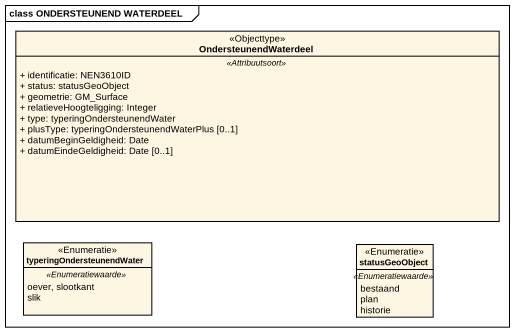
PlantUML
@startuml
mainframe class ONDERSTEUNEND WATERDEEL
hide circle
hide empty members
skinparam classAttributeIconSize 0
class OndersteunendWaterdeel <<Objecttype>> {
  .. <<Attribuutsoort>> ..
  + identificatie: NEN3610ID
  + status: statusGeoObject
  + geometrie: GM_Surface
  + relatieveHoogteligging: Integer
  + type: typeringOndersteunendWater
  + plusType: typeringOndersteunendWaterPlus [0..1]
  + datumBeginGeldigheid: Date
  + datumEindeGeldigheid: Date [0..1]
}
enum typeringOndersteunendWater <<Enumeratie>> {
  .. <<Enumeratiewaarde>> ..
  oever, slootkant
  slik
}
enum statusGeoObject <<Enumeratie>> {
  .. <<Enumeratiewaarde>> ..
  bestaand
  plan
  historie
}
@enduml
